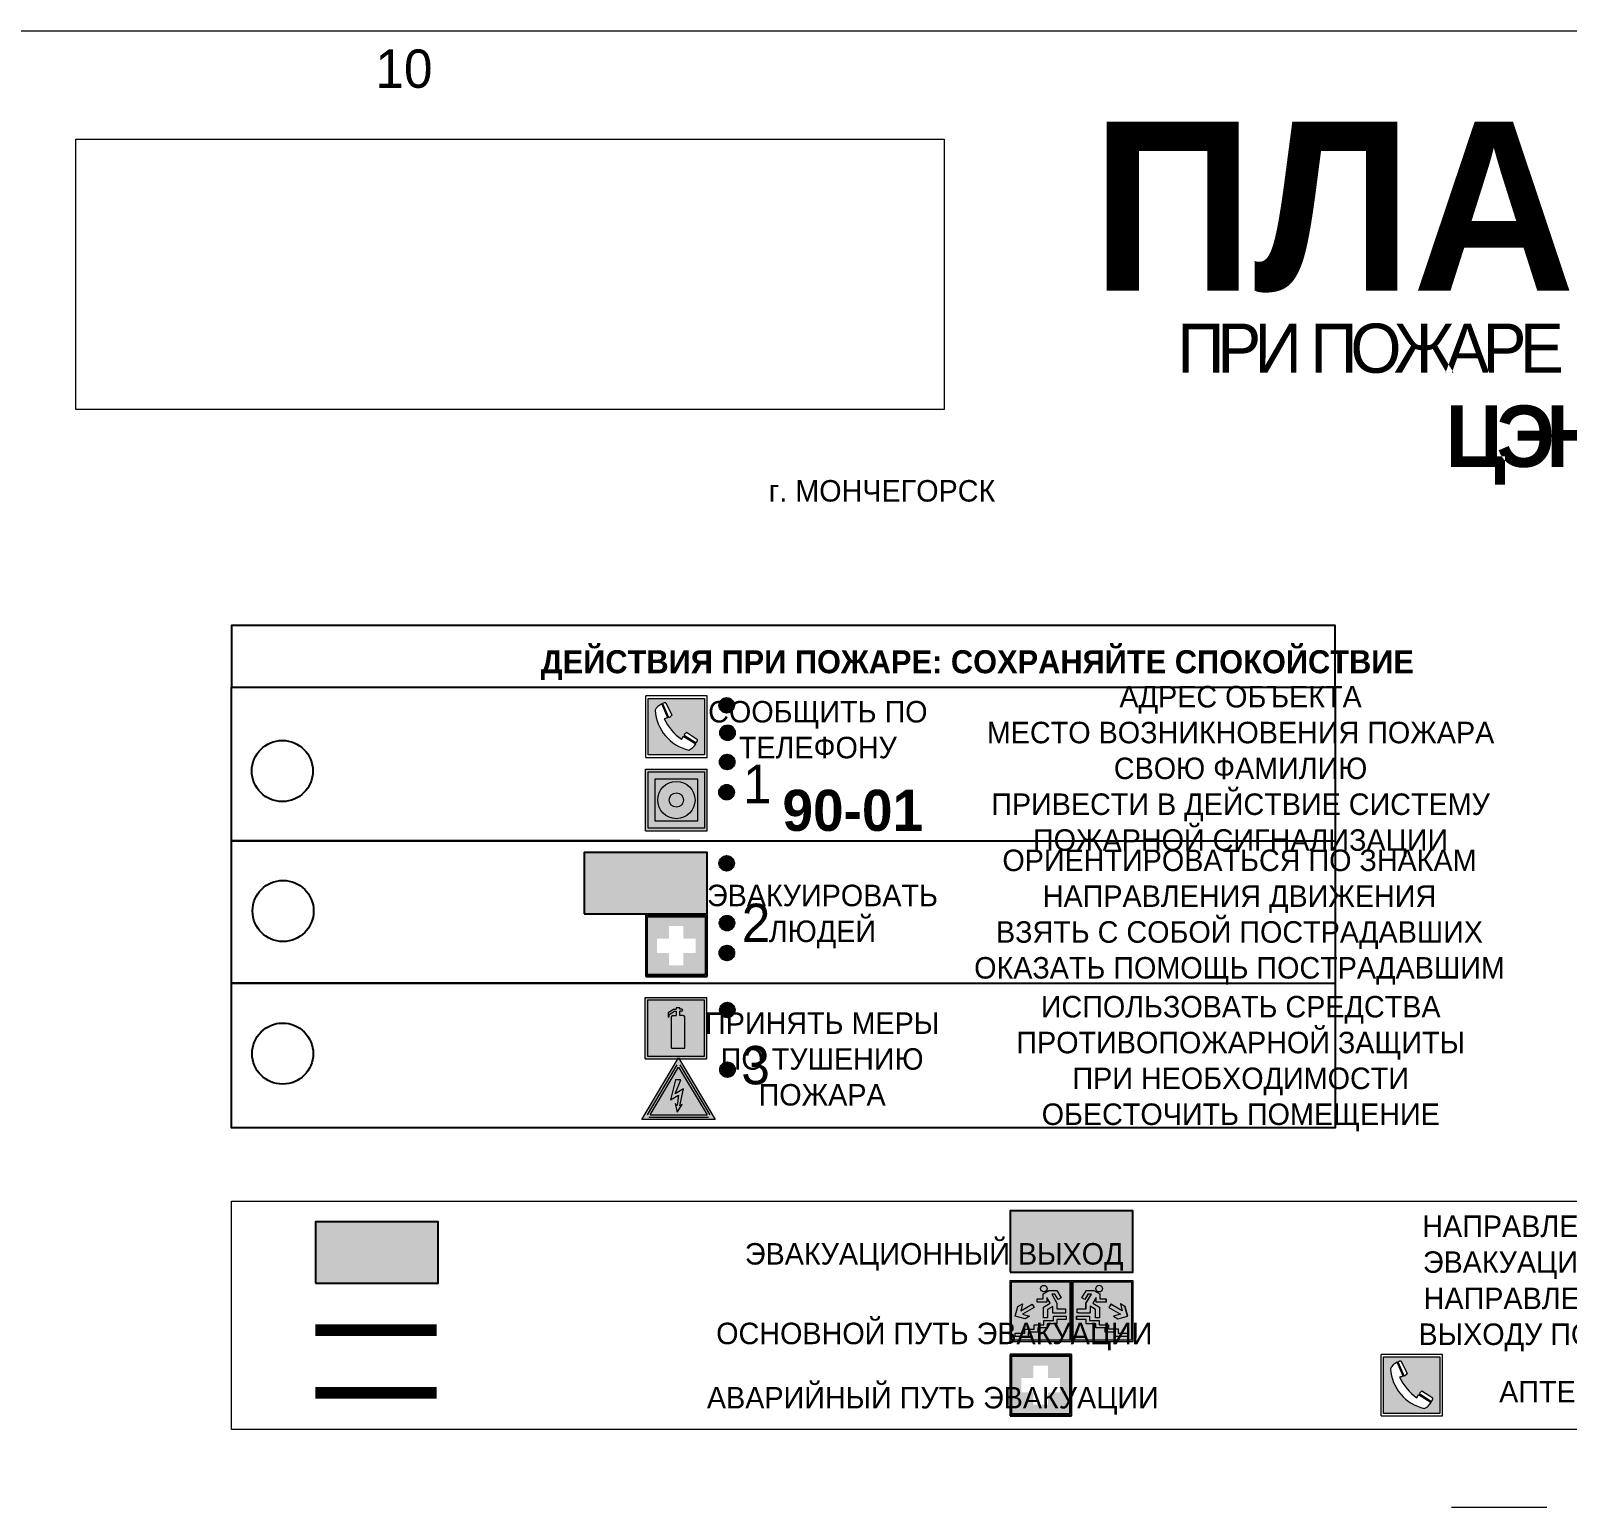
# Model space of a CAD drawing. Header units: millimetres. Extents: x 13810 to 67229, y 12374 to 21950.
# Drawn here: x 38777.9 to 38978.1, y 14356.7 to 14549.1 of the extents above; entities that cross this region are included whole.
import ezdxf

# ---------------------------------------------------------------- set-up
doc = ezdxf.new("R2010")
doc.units = ezdxf.units.MM
doc.linetypes.add('GOST2.303 4', pattern=[7, 5, -2, 0])
doc.layers.add('План_Штампы', color=7, linetype='Continuous')
doc.styles.add('обычный', font='arial.ttf')
picture_1 = doc.add_image_def('image1.jpg', size_in_pixel=(337, 105))

# ---------------------------------------------------------------- blocks, each defined once
blk = doc.blocks.new('A$C3E6D3DDE')
at = {"lineweight": 5}
h = blk.add_hatch(color=40, dxfattribs=at)
h.paths.add_polyline_path([(24.1, 1.45), (16.46, -11.35), (31.74, -11.35)])
h.paths.add_polyline_path([(24.09, -0.46), (30.03, -10.41), (18.14, -10.41)], flags=16)
h.paths.add_polyline_path([(24.54, -3.08), (23.41, -6.02), (25.13, -5.01), (24.33, -8.5), (24.82, -8.27), (23.79, -9.86), (23.4, -8.04), (23.8, -8.43), (24.04, -6.29), (22.39, -7.25), (23.44, -3.08)], flags=0)
h = blk.add_hatch(color=256, dxfattribs=at)
h.paths.add_polyline_path([(24.37, 0.03, 0.567511), (23.82, 0.03), (17.59, -10.4, 0.582454), (17.86, -10.88), (30.32, -10.88, 0.582149), (30.6, -10.4)])
h.paths.add_polyline_path([(24.09, -0.46), (18.14, -10.41), (30.03, -10.41)], flags=16)
h.paths.add_polyline_path([(24.54, -3.08), (23.41, -6.02), (25.13, -5.01), (24.33, -8.5), (24.82, -8.27), (23.79, -9.86), (23.4, -8.04), (23.8, -8.43), (24.04, -6.29), (22.39, -7.25), (23.44, -3.08)], flags=0)
h = blk.add_hatch(color=40, dxfattribs=at)
h.paths.add_polyline_path([(24.09, -0.46), (18.14, -10.41), (30.03, -10.41)])
h.paths.add_polyline_path([(24.82, -8.27), (23.79, -9.86), (23.4, -8.04), (23.8, -8.43), (24.04, -6.29), (22.39, -7.25), (23.44, -3.08), (24.54, -3.08), (23.41, -6.02), (25.13, -5.01), (24.33, -8.5)], flags=16)
at = {"color": 40, "lineweight": 5}
for p, q in [((16.46, -11.35), (24.1, 1.45)), ((24.1, 1.45), (31.74, -11.35))]:
    blk.add_line(p, q, dxfattribs=at)
at = {"lineweight": 5}
for p, q in [((17.59, -10.4), (23.82, 0.03)), ((24.37, 0.03), (30.6, -10.4)), ((18.14, -10.41), (24.09, -0.46)), ((23.44, -3.08), (22.39, -7.25)), ((23.41, -6.02), (24.54, -3.08)), ((24.54, -3.08), (23.44, -3.08)), ((24.09, -0.46), (30.03, -10.41)), ((22.39, -7.25), (24.04, -6.29)), ((25.13, -5.01), (23.41, -6.02)), ((24.04, -6.29), (23.8, -8.43)), ((24.33, -8.5), (25.13, -5.01)), ((23.8, -8.43), (23.4, -8.04)), ((23.4, -8.04), (23.79, -9.86)), ((23.79, -9.86), (24.82, -8.27)), ((24.82, -8.27), (24.33, -8.5)), ((17.86, -10.88), (30.32, -10.88)), ((18.14, -10.41), (30.03, -10.41))]:
    blk.add_line(p, q, dxfattribs=at)
at = {"color": 50, "lineweight": 5}
blk.add_line((31.74, -11.35), (16.46, -11.35), dxfattribs=at)
blk = doc.blocks.new('A$C456E1F9C')
at = {"lineweight": 5}
h = blk.add_hatch(color=242, dxfattribs=at)
h.paths.add_polyline_path([(0.51, -1.47), (0.51, -13.26), (12.29, -13.26), (12.29, -1.47)])
h.paths.add_polyline_path([(5.42, -4.95, -0.254479), (4.78, -5.4), (3.52, -2.53, -0.209735), (4.23, -2.4)], flags=16)
h.paths.add_polyline_path([(8.53, -8.6), (10.87, -10.17), (10.54, -10.76), (8.03, -9.13, -0.192251)], flags=16)
h.paths.add_polyline_path([(4.61, -5.49, 0.005518), (3.87, -5.72, 0.128647), (7.49, -10.01, 0.00809), (7.83, -9.33), (10.47, -10.97, -0.16736), (8.99, -12.25, -0.327862), (1.95, -3.95, -0.166952), (3.36, -2.62)], flags=16)
at = {"color": 242, "lineweight": 5}
for p, q in [((0, -13.77), (0, -0.97)), ((12.8, -0.97), (0, -0.97)), ((4.61, -5.49), (3.36, -2.62)), ((3.52, -2.53), (4.78, -5.4)), ((4.23, -2.4), (5.42, -4.95)), ((12.8, -13.77), (12.8, -0.97)), ((7.83, -9.33), (10.47, -10.97)), ((8.03, -9.13), (10.54, -10.76)), ((10.81, -10.12), (8.53, -8.6)), ((10.54, -10.76), (10.8, -10.3)), ((10.8, -10.3), (10.81, -10.12)), ((0, -13.77), (12.8, -13.77))]:
    blk.add_line(p, q, dxfattribs=at)
blk.add_lwpolyline([(0.51, -1.47), (12.29, -1.47), (12.29, -13.26), (0.51, -13.26)], close=True, dxfattribs=at)
for centre, radius, start, end in [((4.59, -5.34), 2.99, 114.2845, 152.1974), ((4.02, -3.27), 0.891, 76.3284, 123.7092), ((11.12, -3.31), 9.19, 183.9915, 256.6009), ((14.98, -39.1), 35.17, 107.1487, 108.4135), ((13.86, -0.94), 11.08, 205.5536, 234.8762), ((4.68, -4.59), 0.824, 276.9621, 334.0723), ((-13.31, 0.8), 23.44, 332.5487, 334.4027), ((8.94, -9.5), 0.989, 114.4092, 157.9388), ((7.87, -9.46), 3, 291.9291, 329.9329)]:
    blk.add_arc(centre, radius, start, end, dxfattribs=at)
blk = doc.blocks.new('A$C54414219')
at = {"true_color": 0xffffff}
h = blk.add_hatch(color=7, dxfattribs=at)
h.paths.add_polyline_path([(2.39, -9.45), (2.39, -18.3), (11.23, -18.3), (11.23, -9.45)], flags=0)
h.paths.add_polyline_path([(10.71, -13.87, -1), (2.92, -13.87, -1)], flags=0)
h.paths.add_polyline_path([(8.3, -13.87, -1), (5.33, -13.87, -1)], flags=0)
h.paths.add_polyline_path([(0.41, -7.47), (0.41, -20.27), (13.21, -20.27), (13.21, -7.47)])
h.paths.add_polyline_path([(0.92, -19.77), (12.71, -19.77), (12.71, -7.98), (0.92, -7.98)], flags=16)
h.paths.add_polyline_path([(11.23, -9.45), (11.23, -18.3), (2.39, -18.3), (2.39, -9.45)], flags=0)
at = {"lineweight": 5}
h = blk.add_hatch(color=242, dxfattribs=at)
h.paths.add_polyline_path([(12.71, -7.98), (0.92, -7.98), (0.92, -19.77), (12.71, -19.77)])
h.paths.add_polyline_path([(11.23, -18.3), (2.39, -18.3), (2.39, -9.45), (11.23, -9.45)], flags=16)
h.paths.add_polyline_path([(10.71, -13.87, -1), (2.92, -13.87, -1)], flags=0)
h.paths.add_polyline_path([(8.3, -13.87, -1), (5.33, -13.87, -1)], flags=0)
at = {"true_color": 0xffffff}
h = blk.add_hatch(color=7, dxfattribs=at)
h.paths.add_polyline_path([(2.39, -9.45), (2.39, -18.3), (11.23, -18.3), (11.23, -9.45)])
h.paths.add_polyline_path([(10.71, -13.87, -1), (2.92, -13.87, -1)], flags=16)
h.paths.add_polyline_path([(8.3, -13.87, -1), (5.33, -13.87, -1)], flags=0)
at = {"lineweight": 5}
h = blk.add_hatch(color=242, dxfattribs=at)
h.paths.add_polyline_path([(2.92, -13.87, 1), (10.71, -13.87, 1)])
h.paths.add_polyline_path([(8.3, -13.87, -1), (5.33, -13.87, -1)], flags=16)
at = {"color": 242, "lineweight": 5}
for p, q in [((0.41, -20.27), (0.41, -7.47)), ((0.41, -7.47), (13.21, -7.47)), ((0.41, -7.47), (13.21, -7.47)), ((13.21, -20.27), (13.21, -7.47)), ((0.41, -20.27), (13.21, -20.27))]:
    blk.add_line(p, q, dxfattribs=at)
for points in [[(0.92, -7.98), (12.71, -7.98), (12.71, -19.77), (0.92, -19.77)], [(2.39, -9.45), (11.23, -9.45), (11.23, -18.3), (2.39, -18.3)]]:
    blk.add_lwpolyline(points, close=True, dxfattribs=at)
for radius in [3.89, 1.49]:
    blk.add_circle((6.81, -13.87), radius, dxfattribs=at)
blk = doc.blocks.new('A$C32E8229D')
at = {"true_color": 0xffffff}
blk.add_hatch(color=7, dxfattribs=at).paths.add_polyline_path([(0, 0), (0, -8), (16, -8), (16, 0)])
h = blk.add_hatch(color=126)
h.paths.add_polyline_path([(0.2, -0.2), (15.8, -0.2), (15.8, -7.8), (0.2, -7.8)])
h.paths.add_polyline_path([(13.49, -2.05), (12.08, -2.05), (11.37, -2.63, 0.162397), (11.29, -2.84), (11.29, -3.63), (10.35, -3.63), (10.35, -4.05), (11.68, -4.05), (11.68, -3.48), (12.26, -4.28), (11.29, -5.1), (11.29, -6.78), (11.85, -6.78), (11.85, -5.44), (12.8, -4.64), (12.8, -5.94), (14.46, -5.94), (14.46, -5.39), (13.45, -5.39), (13.45, -3.97), (12.46, -2.59), (13.15, -2.59), (13.69, -3.34), (14.18, -3)], flags=16)
h.paths.add_polyline_path([(10.74, -1.82, 1), (11.8, -1.82, 1)], flags=16)
h.paths.add_polyline_path([(9.39, -3.59), (5.99, -3.59), (6.56, -3.03), (5.91, -3.03), (5.1, -3.83), (5.91, -4.64), (6.56, -4.64), (5.99, -4.09), (9.39, -4.09)], flags=16)
h.paths.add_polyline_path([(4.29, -1.08), (1.72, -1.08), (1.72, -6.6), (4.29, -6.6)], flags=16)
at = {"color": 126}
blk.add_lwpolyline([(16, -8), (0, -8), (0, 0), (16, 0)], close=True, dxfattribs=at)
blk = doc.blocks.new('A$C18900ED3')
h = blk.add_hatch(color=126)
h.paths.add_polyline_path([(-0.18, -0.18), (-7.02, -0.18), (-7.02, -7.02), (-0.18, -7.02)])
h.paths.add_polyline_path([(-5.89, -4.46), (-5.89, -2.77), (-4.46, -2.77), (-4.46, -1.31), (-2.77, -1.31), (-2.77, -2.77), (-1.33, -2.77), (-1.33, -4.46), (-2.77, -4.46), (-2.77, -5.89), (-4.46, -5.89), (-4.46, -4.46)], flags=16)
at = {"color": 126}
for p, q in [((-7.2, 0), (-7.2, -7.2)), ((0, 0), (-7.2, 0)), ((0, -7.2), (0, 0)), ((-7.02, -7.02), (-7.02, -0.18)), ((-7.02, -0.18), (-0.18, -0.18)), ((-0.18, -0.18), (-0.18, -7.02)), ((-7.2, -7.2), (0, -7.2)), ((-0.18, -7.02), (-7.02, -7.02))]:
    blk.add_line(p, q, dxfattribs=at)
blk = doc.blocks.new('A$C3AD82952')
at = {"true_color": 0xf5f5ff}
h = blk.add_hatch(color=7, dxfattribs=at)
h.dxf.hatch_style = 1
h.paths.add_polyline_path([(8.21, 8.73, 0.414214), (7.89, 9.05), (7.22, 9.05), (7.22, 9.92), (7.59, 9.92, 1), (7.57, 10.36), (7.22, 10.36), (7.22, 10.6), (6.43, 10.6), (6.43, 10.36), (6.01, 10.36), (4.74, 9.59), (4.74, 8.69), (4.98, 8.73), (4.98, 9.26), (6.12, 9.91), (6.43, 9.91), (6.43, 9.05), (5.76, 9.05, 0.414214), (5.44, 8.73), (5.44, 2.2), (8.21, 2.2)], flags=0)
h.paths.add_polyline_path([(12.8, 12.8), (0, 12.8), (0, 0), (12.8, 0)])
h.paths.add_polyline_path([(0.51, 12.29), (12.29, 12.29), (12.29, 0.51), (0.51, 0.51)], flags=16)
h.paths.add_polyline_path([(4.74, 9.59), (6.01, 10.36), (6.43, 10.36), (6.43, 10.6), (7.22, 10.6), (7.22, 10.36), (7.59, 10.36, -0.94586), (7.59, 9.92), (7.22, 9.92), (7.22, 9.05), (7.89, 9.05, -0.414214), (8.21, 8.73), (8.21, 2.2), (5.44, 2.2), (5.44, 8.73, -0.414214), (5.76, 9.05), (6.43, 9.05), (6.43, 9.91), (6.12, 9.91), (4.98, 9.26), (4.98, 8.73), (4.74, 8.69)], flags=0)
h = blk.add_hatch(color=242)
h.dxf.hatch_style = 1
h.paths.add_polyline_path([(12.29, 12.29), (0.51, 12.29), (0.51, 0.51), (12.29, 0.51)])
h.paths.add_polyline_path([(4.74, 8.69), (4.74, 9.59), (6.01, 10.36), (6.43, 10.36), (6.43, 10.6), (7.22, 10.6), (7.22, 10.36), (7.59, 10.36, -0.94586), (7.59, 9.92), (7.22, 9.92), (7.22, 9.05), (7.89, 9.05, -0.414214), (8.21, 8.73), (8.21, 2.2), (5.44, 2.2), (5.44, 8.73, -0.414214), (5.76, 9.05), (6.43, 9.05), (6.43, 9.91), (6.12, 9.91), (4.98, 9.26), (4.98, 8.73)], flags=16)
h = blk.add_hatch(color=7, dxfattribs=at)
h.dxf.hatch_style = 1
h.paths.add_polyline_path([(8.21, 8.73, 0.414214), (7.89, 9.05), (7.22, 9.05), (7.22, 9.92), (7.59, 9.92, 1), (7.57, 10.36), (7.22, 10.36), (7.22, 10.6), (6.43, 10.6), (6.43, 10.36), (6.01, 10.36), (4.74, 9.59), (4.74, 8.69), (4.98, 8.73), (4.98, 9.26), (6.12, 9.91), (6.43, 9.91), (6.43, 9.05), (5.76, 9.05, 0.414214), (5.44, 8.73), (5.44, 2.2), (8.21, 2.2)])
at = {"color": 242, "lineweight": 5}
for p, q in [((0, 0), (0, 12.8)), ((0, 12.8), (12.8, 12.8)), ((6.01, 10.36), (4.74, 9.59)), ((4.98, 9.26), (6.12, 9.91)), ((6.01, 10.36), (6.43, 10.36)), ((6.12, 9.91), (6.43, 9.91)), ((7.22, 10.6), (6.43, 10.6)), ((6.43, 10.6), (6.43, 10.36)), ((6.43, 9.91), (6.43, 9.05)), ((7.22, 10.36), (7.22, 10.6)), ((7.59, 10.36), (7.22, 10.36)), ((7.22, 9.05), (7.22, 9.92)), ((7.59, 9.92), (7.22, 9.92)), ((12.8, 0), (12.8, 12.8)), ((4.74, 9.59), (4.74, 8.69)), ((4.74, 8.69), (4.98, 8.73)), ((4.98, 8.73), (4.98, 9.26)), ((5.44, 2.2), (5.44, 8.73)), ((5.76, 9.05), (6.43, 9.05)), ((7.89, 9.05), (7.22, 9.05)), ((8.21, 2.2), (8.21, 8.73)), ((0, 0), (12.8, 0)), ((5.44, 2.2), (8.21, 2.2))]:
    blk.add_line(p, q, dxfattribs=at)
blk.add_lwpolyline([(0.51, 12.29), (12.29, 12.29), (12.29, 0.51), (0.51, 0.51)], close=True, dxfattribs=at)
for centre, radius, start, end in [((7.58, 10.14), 0.223, 273.1875, 86.8125), ((5.76, 8.73), 0.32, 90, 180), ((7.89, 8.73), 0.32, 0, 90)]:
    blk.add_arc(centre, radius, start, end, dxfattribs=at)
blk = doc.blocks.new('вниз 3')
at = {"lineweight": 0, "true_color": 0xffffff}
h = blk.add_hatch(color=7, dxfattribs=at)
h.dxf.hatch_style = 1
h.paths.add_polyline_path([(40997.5, -4475.69), (40997.25, -4475.28), (40995.76, -4476.15), (40995.97, -4475.23), (40995.39, -4475.56), (40995.05, -4476.83), (40996.33, -4477.17), (40996.91, -4476.83), (40996, -4476.55)], flags=0)
h.paths.add_polyline_path([(40999.81, -4473.95), (41000.22, -4473.95), (41000.64, -4474.67), (41001.03, -4474.43), (41000.46, -4473.49), (41000.42, -4473.49), (40999.43, -4473.49), (40998.68, -4473.92), (40998.68, -4474.57), (40997.88, -4474.57), (40997.88, -4475), (40999.14, -4475), (40999.14, -4474.43), (40999.14, -4474.38), (40999.59, -4475.15), (40998.72, -4475.67), (40998.72, -4477.06), (40999.24, -4477.06), (40999.24, -4475.96), (40999.95, -4475.56), (40999.95, -4476.43), (41001.61, -4476.43), (41001.61, -4475.88), (41000.47, -4475.88), (41000.47, -4475.12)], flags=0)
h.paths.add_polyline_path([(40999.2, -4473.24, 1), (40998.35, -4473.24, 1)], flags=0)
h.paths.add_polyline_path([(41000.46, -4477.26), (41001.69, -4477.26), (41001.69, -4476.84), (41000.03, -4476.84), (41000.03, -4477.39), (40998.78, -4477.39), (40998.78, -4477.95), (40997.53, -4477.95), (40997.53, -4478.5), (40996.29, -4478.5), (40996.29, -4479.06), (40995.05, -4479.06), (40995.05, -4479.48), (40995.29, -4479.48), (40996.72, -4479.48), (40996.72, -4478.92), (40997.97, -4478.92), (40997.97, -4478.36), (40999.2, -4478.36), (40999.2, -4477.81), (41000.46, -4477.81)], flags=0)
h.paths.add_polyline_path([(41002.37, -4472.17), (40994.37, -4472.17), (40994.37, -4480.17), (41002.37, -4480.17)])
h.paths.add_polyline_path([(41002.16, -4479.96), (40994.57, -4479.96), (40994.57, -4472.37), (41002.16, -4472.37)], flags=16)
h.paths.add_polyline_path([(41001.61, -4475.88), (41001.61, -4476.43), (40999.95, -4476.43), (40999.95, -4475.56), (40999.24, -4475.96), (40999.24, -4477.06), (40998.72, -4477.06), (40998.72, -4475.67), (40999.59, -4475.15), (40999.14, -4474.38), (40999.14, -4474.43), (40999.14, -4475), (40997.88, -4475), (40997.88, -4474.57), (40998.68, -4474.57), (40998.68, -4473.92), (40999.43, -4473.49), (41000.42, -4473.49), (41000.46, -4473.49), (41001.03, -4474.43), (41000.64, -4474.67), (41000.22, -4473.95), (40999.81, -4473.95), (41000.47, -4475.12), (41000.47, -4475.88)], flags=0)
h.paths.add_polyline_path([(41001.69, -4476.84), (41001.69, -4477.26), (41000.46, -4477.26), (41000.46, -4477.81), (40999.2, -4477.81), (40999.2, -4478.36), (40997.97, -4478.36), (40997.97, -4478.92), (40996.72, -4478.92), (40996.72, -4479.48), (40995.05, -4479.48), (40995.05, -4479.06), (40996.29, -4479.06), (40996.29, -4478.5), (40997.53, -4478.5), (40997.53, -4477.95), (40998.78, -4477.95), (40998.78, -4477.39), (41000.03, -4477.39), (41000.03, -4476.84)], flags=0)
h.paths.add_polyline_path([(40998.35, -4473.24, -1), (40999.2, -4473.24, -1)], flags=0)
h.paths.add_polyline_path([(40997.5, -4475.69), (40996, -4476.55), (40996.91, -4476.83), (40996.33, -4477.17), (40995.05, -4476.83), (40995.39, -4475.56), (40995.97, -4475.23), (40995.76, -4476.15), (40997.25, -4475.28)], flags=0)
at = {"lineweight": 0}
h = blk.add_hatch(color=126, dxfattribs=at)
h.dxf.hatch_style = 1
h.paths.add_polyline_path([(41002.16, -4472.37), (40994.57, -4472.37), (40994.57, -4479.96), (41002.16, -4479.96)])
h.paths.add_polyline_path([(40995.97, -4475.23), (40995.76, -4476.15), (40997.25, -4475.28), (40997.5, -4475.69), (40996, -4476.55), (40996.91, -4476.83), (40996.33, -4477.17), (40995.05, -4476.83), (40995.39, -4475.56)], flags=16)
h.paths.add_polyline_path([(40997.88, -4474.57), (40998.68, -4474.57), (40998.68, -4473.92), (40999.43, -4473.49), (41000.42, -4473.49), (41000.46, -4473.49), (41001.03, -4474.43), (41000.64, -4474.67), (41000.22, -4473.95), (40999.81, -4473.95), (41000.47, -4475.12), (41000.47, -4475.88), (41001.61, -4475.88), (41001.61, -4476.43), (40999.95, -4476.43), (40999.95, -4475.56), (40999.24, -4475.96), (40999.24, -4477.06), (40998.72, -4477.06), (40998.72, -4475.67), (40999.59, -4475.15), (40999.14, -4474.38), (40999.14, -4474.43), (40999.14, -4475), (40997.88, -4475)], flags=16)
h.paths.add_polyline_path([(40998.35, -4473.24, -1), (40999.2, -4473.24, -1)], flags=16)
h.paths.add_polyline_path([(40997.53, -4477.95), (40998.78, -4477.95), (40998.78, -4477.39), (41000.03, -4477.39), (41000.03, -4476.84), (41001.69, -4476.84), (41001.69, -4477.26), (41000.46, -4477.26), (41000.46, -4477.81), (40999.2, -4477.81), (40999.2, -4478.36), (40997.97, -4478.36), (40997.97, -4478.92), (40996.72, -4478.92), (40996.72, -4479.48), (40995.05, -4479.48), (40995.05, -4479.06), (40996.29, -4479.06), (40996.29, -4478.5), (40997.53, -4478.5)], flags=16)
at = {"lineweight": 0, "true_color": 0xffffff}
h = blk.add_hatch(color=7, dxfattribs=at)
h.dxf.hatch_style = 1
h.paths.add_polyline_path([(40999.2, -4473.24, 1), (40998.35, -4473.24, 1)])
h.paths.add_polyline_path([(40999.81, -4473.95), (41000.22, -4473.95), (41000.64, -4474.67), (41001.03, -4474.43), (41000.46, -4473.49), (41000.42, -4473.49), (40999.43, -4473.49), (40998.68, -4473.92), (40998.68, -4474.57), (40997.88, -4474.57), (40997.88, -4475), (40999.14, -4475), (40999.14, -4474.43), (40999.14, -4474.38), (40999.59, -4475.15), (40998.72, -4475.67), (40998.72, -4477.06), (40999.24, -4477.06), (40999.24, -4475.96), (40999.95, -4475.56), (40999.95, -4476.43), (41001.61, -4476.43), (41001.61, -4475.88), (41000.47, -4475.88), (41000.47, -4475.12)])
h.paths.add_polyline_path([(40999.2, -4477.81), (41000.46, -4477.81), (41000.46, -4477.26), (41001.69, -4477.26), (41001.69, -4476.84), (41000.03, -4476.84), (41000.03, -4477.39), (40998.78, -4477.39), (40998.78, -4477.95), (40997.53, -4477.95), (40997.53, -4478.5), (40996.29, -4478.5), (40996.29, -4479.06), (40995.05, -4479.06), (40995.05, -4479.48), (40995.29, -4479.48), (40996.72, -4479.48), (40996.72, -4478.92), (40997.97, -4478.92), (40997.97, -4478.36), (40999.2, -4478.36)])
h.paths.add_polyline_path([(40997.5, -4475.69), (40997.25, -4475.28), (40995.76, -4476.15), (40995.97, -4475.23), (40995.39, -4475.56), (40995.05, -4476.83), (40996.33, -4477.17), (40996.91, -4476.83), (40996, -4476.55)])
at = {"color": 126, "lineweight": 0}
for points in [[(40994.37, -4472.17), (41002.37, -4472.17), (41002.37, -4480.17), (40994.37, -4480.17)], [(40994.57, -4472.37), (41002.16, -4472.37), (41002.16, -4479.96), (40994.57, -4479.96)]]:
    blk.add_lwpolyline(points, close=True, dxfattribs=at)
for points in [[(40999.14, -4474.43), (40999.14, -4475), (40997.88, -4475), (40997.88, -4474.57), (40998.68, -4474.57), (40998.68, -4473.92), (40999.43, -4473.49), (41000.42, -4473.49), (41000.46, -4473.49), (41001.03, -4474.43), (41000.64, -4474.67), (41000.22, -4473.95), (40999.81, -4473.95), (41000.47, -4475.12), (41000.47, -4475.88), (41001.61, -4475.88), (41001.61, -4476.43), (40999.95, -4476.43), (40999.95, -4475.56), (40999.24, -4475.96), (40999.24, -4477.06), (40998.72, -4477.06), (40998.72, -4475.67), (40999.59, -4475.15), (40999.14, -4474.38), (40999.14, -4474.43)], [(40995.05, -4476.83), (40995.39, -4475.56), (40995.97, -4475.23), (40995.76, -4476.15), (40997.25, -4475.28), (40997.5, -4475.69), (40996, -4476.55), (40996.91, -4476.83), (40996.33, -4477.17), (40995.05, -4476.83)], [(40995.29, -4479.48), (40995.05, -4479.48), (40995.05, -4479.06), (40996.29, -4479.06), (40996.29, -4478.5), (40997.53, -4478.5), (40997.53, -4477.95), (40998.78, -4477.95), (40998.78, -4477.39), (41000.03, -4477.39), (41000.03, -4476.84), (41001.69, -4476.84), (41001.69, -4477.26), (41000.46, -4477.26), (41000.46, -4477.81), (40999.2, -4477.81), (40999.2, -4478.36), (40997.97, -4478.36), (40997.97, -4478.92), (40996.72, -4478.92), (40996.72, -4479.48), (40995.05, -4479.48)]]:
    blk.add_lwpolyline(points, dxfattribs=at)
blk.add_circle((40998.77, -4473.24), 0.426, dxfattribs=at)
blk = doc.blocks.new('вниз')
at = {"lineweight": 0, "true_color": 0xffffff}
h = blk.add_hatch(color=7, dxfattribs=at)
h.dxf.hatch_style = 1
h.paths.add_polyline_path([(40994.51, -4472.22), (40986.51, -4472.22), (40986.51, -4480.22), (40994.51, -4480.22)])
h.paths.add_polyline_path([(40994.31, -4472.42), (40994.31, -4480.01), (40986.71, -4480.01), (40986.71, -4472.42)], flags=16)
h.paths.add_polyline_path([(40988.43, -4473.53), (40989.43, -4473.53), (40990.19, -4473.96), (40990.19, -4474.6), (40991, -4474.6), (40991, -4475.06), (40989.73, -4475.06), (40989.73, -4474.46), (40989.3, -4475.18), (40990.17, -4475.7), (40990.17, -4477.11), (40989.63, -4477.11), (40989.63, -4476.01), (40988.94, -4475.59), (40988.94, -4476.46), (40988.94, -4476.46), (40987.47, -4476.46), (40987.26, -4476.46), (40987.26, -4475.92), (40988.4, -4475.92), (40988.4, -4475.2), (40989.1, -4473.99), (40988.66, -4473.99), (40988.24, -4474.7), (40987.86, -4474.47), (40988.41, -4473.56)], flags=0)
h.paths.add_polyline_path([(40990.55, -4473.29, -1), (40989.69, -4473.29, -1)], flags=0)
h.paths.add_polyline_path([(40988.85, -4476.89), (40988.85, -4477.43), (40990.1, -4477.43), (40990.1, -4477.99), (40991.34, -4477.99), (40991.34, -4478.54), (40992.59, -4478.54), (40992.59, -4479.09), (40993.83, -4479.09), (40993.83, -4479.52), (40992.17, -4479.52), (40992.17, -4478.97), (40990.91, -4478.97), (40990.91, -4478.41), (40989.68, -4478.41), (40989.68, -4477.86), (40988.43, -4477.86), (40988.43, -4477.31), (40987.6, -4477.31), (40987.18, -4477.31), (40987.18, -4476.89)], flags=0)
h.paths.add_polyline_path([(40991.61, -4475.33), (40993.12, -4476.2), (40992.9, -4475.27), (40993.48, -4475.6), (40993.83, -4476.88), (40992.56, -4477.22), (40991.97, -4476.88), (40992.9, -4476.61), (40991.38, -4475.74), (40991.58, -4475.39)], flags=0)
h.paths.add_polyline_path([(40990.19, -4473.96), (40989.43, -4473.53), (40988.43, -4473.53), (40988.41, -4473.56), (40987.86, -4474.47), (40988.24, -4474.7), (40988.66, -4473.99), (40989.1, -4473.99), (40988.4, -4475.2), (40988.4, -4475.92), (40987.26, -4475.92), (40987.26, -4476.46), (40987.47, -4476.46), (40988.94, -4476.46), (40988.94, -4476.27), (40988.94, -4475.59), (40989.63, -4476.01), (40989.63, -4477.11), (40990.17, -4477.11), (40990.17, -4475.7), (40989.3, -4475.18), (40989.73, -4474.46), (40989.73, -4475.06), (40991, -4475.06), (40991, -4474.6), (40990.19, -4474.6)], flags=0)
h.paths.add_polyline_path([(40990.55, -4473.29, 1), (40989.69, -4473.29, 1)], flags=0)
h.paths.add_polyline_path([(40991.61, -4475.33), (40991.58, -4475.39), (40991.38, -4475.74), (40992.9, -4476.61), (40991.97, -4476.88), (40992.56, -4477.22), (40993.83, -4476.88), (40993.48, -4475.6), (40992.9, -4475.27), (40993.12, -4476.2)], flags=0)
h.paths.add_polyline_path([(40990.1, -4477.43), (40988.85, -4477.43), (40988.85, -4476.89), (40987.18, -4476.89), (40987.18, -4477.31), (40987.6, -4477.31), (40988.43, -4477.31), (40988.43, -4477.86), (40989.68, -4477.86), (40989.68, -4478.41), (40990.91, -4478.41), (40990.91, -4478.97), (40992.17, -4478.97), (40992.17, -4479.52), (40993.83, -4479.52), (40993.83, -4479.09), (40992.59, -4479.09), (40992.59, -4478.54), (40991.34, -4478.54), (40991.34, -4477.99), (40990.1, -4477.99)], flags=0)
at = {"lineweight": 0}
h = blk.add_hatch(color=126, dxfattribs=at)
h.dxf.hatch_style = 1
h.paths.add_polyline_path([(40994.31, -4472.42), (40986.71, -4472.42), (40986.71, -4480.01), (40994.31, -4480.01)])
h.paths.add_polyline_path([(40988.43, -4473.53), (40989.43, -4473.53), (40990.19, -4473.96), (40990.19, -4474.6), (40991, -4474.6), (40991, -4475.06), (40989.73, -4475.06), (40989.73, -4474.46), (40989.3, -4475.18), (40990.17, -4475.7), (40990.17, -4477.11), (40989.63, -4477.11), (40989.63, -4476.01), (40988.94, -4475.59), (40988.94, -4476.46), (40988.94, -4476.46), (40987.47, -4476.46), (40987.26, -4476.46), (40987.26, -4475.92), (40988.4, -4475.92), (40988.4, -4475.2), (40989.1, -4473.99), (40988.66, -4473.99), (40988.24, -4474.7), (40987.86, -4474.47), (40988.41, -4473.56)], flags=16)
h.paths.add_polyline_path([(40990.55, -4473.29, -1), (40989.69, -4473.29, -1)], flags=16)
h.paths.add_polyline_path([(40988.85, -4476.89), (40988.85, -4477.43), (40990.1, -4477.43), (40990.1, -4477.99), (40991.34, -4477.99), (40991.34, -4478.54), (40992.59, -4478.54), (40992.59, -4479.09), (40993.83, -4479.09), (40993.83, -4479.52), (40992.17, -4479.52), (40992.17, -4478.97), (40990.91, -4478.97), (40990.91, -4478.41), (40989.68, -4478.41), (40989.68, -4477.86), (40988.43, -4477.86), (40988.43, -4477.31), (40987.6, -4477.31), (40987.18, -4477.31), (40987.18, -4476.89)], flags=16)
h.paths.add_polyline_path([(40991.61, -4475.33), (40993.12, -4476.2), (40992.9, -4475.27), (40993.48, -4475.6), (40993.83, -4476.88), (40992.56, -4477.22), (40991.97, -4476.88), (40992.9, -4476.61), (40991.38, -4475.74), (40991.58, -4475.39)], flags=16)
at = {"lineweight": 0, "true_color": 0xffffff}
h = blk.add_hatch(color=7, dxfattribs=at)
h.dxf.hatch_style = 1
h.paths.add_polyline_path([(40989.73, -4474.46), (40989.73, -4475.06), (40991, -4475.06), (40991, -4474.6), (40990.19, -4474.6), (40990.19, -4473.96), (40989.43, -4473.53), (40988.43, -4473.53), (40988.41, -4473.56), (40987.86, -4474.47), (40988.24, -4474.7), (40988.66, -4473.99), (40989.1, -4473.99), (40988.4, -4475.2), (40988.4, -4475.92), (40987.26, -4475.92), (40987.26, -4476.46), (40987.47, -4476.46), (40988.94, -4476.46), (40988.94, -4475.59), (40989.63, -4476.01), (40989.63, -4477.11), (40990.17, -4477.11), (40990.17, -4475.7), (40989.3, -4475.18)])
h.paths.add_polyline_path([(40989.69, -4473.29, 1), (40990.55, -4473.29, 1)])
h.paths.add_polyline_path([(40991.61, -4475.33), (40991.58, -4475.39), (40991.38, -4475.74), (40992.9, -4476.61), (40991.97, -4476.88), (40992.56, -4477.22), (40993.83, -4476.88), (40993.48, -4475.6), (40992.9, -4475.27), (40993.12, -4476.2)])
h.paths.add_polyline_path([(40990.1, -4477.43), (40988.85, -4477.43), (40988.85, -4476.89), (40987.18, -4476.89), (40987.18, -4477.31), (40987.6, -4477.31), (40988.43, -4477.31), (40988.43, -4477.86), (40989.68, -4477.86), (40989.68, -4478.41), (40990.91, -4478.41), (40990.91, -4478.97), (40992.17, -4478.97), (40992.17, -4479.52), (40993.83, -4479.52), (40993.83, -4479.09), (40992.59, -4479.09), (40992.59, -4478.54), (40991.34, -4478.54), (40991.34, -4477.99), (40990.1, -4477.99)])
at = {"color": 126, "lineweight": 0}
for points in [[(40986.51, -4472.22), (40994.51, -4472.22), (40994.51, -4480.22), (40986.51, -4480.22)], [(40986.71, -4472.42), (40994.31, -4472.42), (40994.31, -4480.01), (40986.71, -4480.01)]]:
    blk.add_lwpolyline(points, close=True, dxfattribs=at)
for points in [[(40987.47, -4476.46), (40987.26, -4476.46), (40987.26, -4475.92), (40988.4, -4475.92), (40988.4, -4475.2), (40989.1, -4473.99), (40988.66, -4473.99), (40988.24, -4474.7), (40987.86, -4474.47), (40988.41, -4473.56), (40988.43, -4473.53), (40989.43, -4473.53), (40990.19, -4473.96), (40990.19, -4474.6), (40991, -4474.6), (40991, -4475.06), (40989.73, -4475.06), (40989.73, -4474.46), (40989.3, -4475.18), (40990.17, -4475.7), (40990.17, -4477.11), (40989.63, -4477.11), (40989.63, -4476.01), (40988.94, -4475.59), (40988.94, -4476.46)], [(40991.58, -4475.39), (40991.38, -4475.74), (40992.9, -4476.61), (40991.97, -4476.88), (40992.56, -4477.22), (40993.83, -4476.88), (40993.48, -4475.6), (40992.9, -4475.27), (40993.12, -4476.2), (40991.61, -4475.33), (40991.58, -4475.39)], [(40987.6, -4477.31), (40987.18, -4477.31), (40987.18, -4476.89), (40988.85, -4476.89), (40988.85, -4477.43), (40990.1, -4477.43), (40990.1, -4477.99), (40991.34, -4477.99), (40991.34, -4478.54), (40992.59, -4478.54), (40992.59, -4479.09), (40993.83, -4479.09), (40993.83, -4479.52), (40992.17, -4479.52), (40992.17, -4478.97), (40990.91, -4478.97), (40990.91, -4478.41), (40989.68, -4478.41), (40989.68, -4477.86), (40988.43, -4477.86), (40988.43, -4477.31), (40987.6, -4477.31)], [(40987.47, -4476.46), (40988.94, -4476.46), (40988.94, -4476.27)]]:
    blk.add_lwpolyline(points, dxfattribs=at)
blk.add_circle((40990.12, -4473.29), 0.432, dxfattribs=at)
blk = doc.blocks.new('A$C7B4425F7')
at = {"true_color": 0xffffff}
blk.add_hatch(color=7, dxfattribs=at).paths.add_polyline_path([(0, 0), (-16, 0), (-16, -8), (0, -8)])
h = blk.add_hatch(color=126)
h.paths.add_polyline_path([(-0.2, -0.2), (-15.8, -0.2), (-15.8, -7.8), (-0.2, -7.8)])
h.paths.add_polyline_path([(-11.76, -2.03), (-11.76, -3.66), (-11.17, -3.66, -0.568275), (-11.17, -6.18), (-12.58, -6.18), (-12.58, -2.03)], flags=16)
h.paths.add_polyline_path([(-13.33, -4.12, -0.495768), (-13.59, -6.18), (-15.03, -6.18), (-15.03, -2.03), (-13.59, -2.03, -0.487973)], flags=16)
h.paths.add_polyline_path([(-10.25, -2.03), (-9.48, -2.03), (-9.48, -6.18), (-10.25, -6.18)], flags=16)
h.paths.add_polyline_path([(-13.84, -3.69), (-14.24, -3.69), (-14.24, -3.03), (-13.9, -3.03, -0.692621)], flags=0)
h.paths.add_polyline_path([(-9.15, -2.03), (-8.4, -2.03), (-8.04, -3.07), (-7.68, -2.03), (-6.93, -2.03), (-7.64, -4.1), (-6.93, -6.18), (-7.68, -6.18), (-8.04, -5.14), (-8.4, -6.18), (-9.15, -6.18), (-8.44, -4.1)], flags=16)
h.paths.add_polyline_path([(-11.76, -4.46), (-11.42, -4.46, -0.692621), (-11.36, -5.12), (-11.76, -5.12)], flags=0)
h.paths.add_polyline_path([(-13.9, -5.2), (-14.24, -5.2), (-14.24, -4.55), (-13.84, -4.55, -0.708038)], flags=0)
edge = h.paths.add_edge_path(flags=16)
edge.add_ellipse((-5.51, -4.08), major_axis=(0, 2.05), ratio=0.586184, start_angle=0, end_angle=360)
edge = h.paths.add_edge_path(flags=0)
edge.add_ellipse((-5.51, -4.08), major_axis=(0, 1.14), ratio=0.454828, start_angle=0, end_angle=360)
h.paths.add_polyline_path([(-4.13, -4.96, 0.377264), (-3.48, -4.52, 0.0555), (-3.16, -2.03), (-1.66, -2.03), (-1.66, -4.96), (-0.96, -4.96), (-0.96, -7.01), (-1.75, -7.01), (-1.75, -6.18), (-3.3, -6.18), (-3.3, -7.02), (-4.13, -7.02)], flags=16)
h.paths.add_polyline_path([(-2.73, -2.91), (-2.28, -2.91), (-2.28, -4.96), (-3.05, -4.96, 0.079136)], flags=0)
at = {"color": 126}
blk.add_lwpolyline([(-16, -8), (0, -8), (0, 0), (-16, 0)], close=True, dxfattribs=at)

msp = doc.modelspace()

# ---------------------------------------------------------------- hatches: boundary and pattern name
at = {"lineweight": 0}
h = msp.add_hatch(color=256, dxfattribs=at)
h.dxf.hatch_style = 1
h.paths.add_polyline_path([(38867.58, 14461.18, 1), (38869.51, 14461.18, 1)])
h = msp.add_hatch(color=256, dxfattribs=at)
h.dxf.hatch_style = 1
h.paths.add_polyline_path([(38867.68, 14457.6, 1), (38869.61, 14457.6, 1)])
h = msp.add_hatch(color=256, dxfattribs=at)
h.dxf.hatch_style = 1
h.paths.add_polyline_path([(38867.64, 14453.79, 1), (38869.58, 14453.79, 1)])
h = msp.add_hatch(color=256, dxfattribs=at)
h.dxf.hatch_style = 1
h.paths.add_polyline_path([(38867.56, 14449.86, 1), (38869.49, 14449.86, 1)])
h = msp.add_hatch(color=256, dxfattribs=at)
h.dxf.hatch_style = 1
h.paths.add_polyline_path([(38867.57, 14440.59, 1), (38869.5, 14440.59, 1)])
h = msp.add_hatch(color=256, dxfattribs=at)
h.dxf.hatch_style = 1
h.paths.add_polyline_path([(38867.61, 14432.81, 1), (38869.54, 14432.81, 1)])
h = msp.add_hatch(color=256, dxfattribs=at)
h.dxf.hatch_style = 1
h.paths.add_polyline_path([(38867.61, 14428.91, 1), (38869.54, 14428.91, 1)])
h = msp.add_hatch(color=256, dxfattribs=at)
h.dxf.hatch_style = 1
h.paths.add_polyline_path([(38867.66, 14421.49, 1), (38869.6, 14421.49, 1)])
h = msp.add_hatch(color=256, dxfattribs=at)
h.dxf.hatch_style = 1
h.paths.add_polyline_path([(38867.67, 14413.72, 1), (38869.6, 14413.72, 1)])

# ---------------------------------------------------------------- linework, layer by layer
at = {"color": 126, "lineweight": 0, "true_color": 0x008754}
msp.add_lwpolyline([(38762.27, 14549.05), (39362.27, 14549.05), (39362.27, 14154.05), (38762.27, 14154.05)], close=True, dxfattribs=at)
msp.add_lwpolyline([(38762.27, 14549.05), (39362.27, 14549.05), (39362.27, 14154.05), (38762.27, 14154.05)], close=True, dxfattribs=at)
msp.add_lwpolyline([(38762.27, 14549.05), (39362.27, 14549.05), (39362.27, 14154.05), (38762.27, 14154.05)], close=True, dxfattribs=at)
msp.add_lwpolyline([(38762.27, 14549.05), (39362.27, 14549.05), (39362.27, 14154.05), (38762.27, 14154.05)], close=True, dxfattribs=at)
for points in [[(38804.03, 14463.54), (38947.8, 14463.54), (38947.8, 14471.59), (38804.03, 14471.59)], [(38804.03, 14463.54), (38947.8, 14463.54), (38947.8, 14406.14), (38804.03, 14406.14)]]:
    msp.add_lwpolyline(points, close=True)
for points in [[(38862.45, 14443.54), (38804.03, 14443.54), (38947.8, 14443.54)], [(38862.45, 14424.97), (38804.03, 14424.97), (38947.8, 14424.97)]]:
    msp.add_lwpolyline(points)
at = {"lineweight": 0}
msp.add_lwpolyline([(38804.03, 14396.58), (39124.5, 14396.58), (39124.5, 14366.85), (38804.03, 14366.85)], close=True, dxfattribs=at)
at = {"color": 126, "lineweight": 80, "true_color": 0x008754, "const_width": 1.5}
msp.add_lwpolyline([(38830.76, 14379.78), (38814.96, 14379.78)], dxfattribs=at)
at = {"color": 126, "linetype": 'GOST2.303 4', "lineweight": 80, "true_color": 0x008754, "const_width": 1.5}
msp.add_lwpolyline([(38830.76, 14371.61), (38814.96, 14371.61)], dxfattribs=at)
at = {"lineweight": 0}
msp.add_lwpolyline([(38962.98, 14356.71), (38975.37, 14356.71)], dxfattribs=at)
for centre, radius in [((38868.54, 14461.18), 0.966), ((38868.65, 14457.6), 0.966), ((38810.66, 14452.62), 3.98), ((38868.61, 14453.79), 0.966), ((38868.53, 14449.86), 0.966), ((38868.54, 14440.59), 0.966), ((38810.75, 14434.39), 3.98), ((38868.58, 14432.81), 0.966), ((38868.57, 14428.91), 0.966), ((38868.63, 14421.49), 0.966), ((38810.69, 14415.81), 3.98), ((38868.64, 14413.72), 0.966)]:
    msp.add_circle(centre, radius)

# ---------------------------------------------------------------- block references
for name, p, xscale, yscale, zscale in [('A$C456E1F9C', (38857.99, 14463), 0.625, 0.625, 0.625), ('A$C54414219', (38857.73, 14457.51), 0.625, 0.625, 0.625), ('A$C18900ED3', (38865.99, 14433.87), 1.111111111007631, 1.111111111007631, 1.111111111007631), ('A$C3AD82952', (38857.94, 14415.13), 0.625, 0.625, 0.625), ('A$C3E6D3DDE', (38847.22, 14414.33), 0.625, 0.625, 0.625), ('A$C18900ED3', (38913.46, 14376.63), 1.111111111007631, 1.111111111007631, 1.111111111007631), ('A$C456E1F9C', (38953.79, 14377.23), 0.625, 0.625, 0.625)]:
    msp.add_blockref(name, p, dxfattribs=dict(xscale=xscale, yscale=yscale, zscale=zscale))
at = {"xscale": -1}
msp.add_blockref('A$C32E8229D', (38865.99, 14442.02), dxfattribs=at)
at = {"color": 126, "true_color": 0x008754}
for name, p in [('вниз 3', (-2088.91, 18858.43)), ('вниз', (-2073.05, 18858.48)), ('вниз', (-2073.04, 18858.48))]:
    msp.add_blockref(name, p, dxfattribs=at)
at = {"layer": 'План_Штампы', "color": 126, "true_color": 0x008754, "xscale": -1}
msp.add_blockref('A$C32E8229D', (38921.46, 14395.33), dxfattribs=at)
at = {"layer": 'План_Штампы'}
msp.add_blockref('A$C7B4425F7', (38830.96, 14393.91), dxfattribs=at)

# ---------------------------------------------------------------- texts
at = {"lineweight": 0, "style": 'обычный'}
for s, insert, char_height, width, attachment_point in [('{\\fProxima Nova Rg|b0|i0|c204|p2;10\\H1.1967x; }', (38826.5, 14544.08), 5, 126.6484, 5), ('{\\fProxima Nova Rg|b1|i0|c204|p2;ПЛАН ЭВАКУАЦИИ}', (38916.08, 14537.19), 22, 493.8901, 1), ('\\pi-8.4,l8.4,t8.4;{\\fProxima Nova Rg|b0|i0|c204|p2;г. МОНЧЕГОРСК\\H1.1997x; }', (38888.78, 14489.1), 2.8, 126.6484, 5), ('{\\fProxima Nova Rg|b1|i0|c204|p2;ДЕЙСТВИЯ ПРИ ПОЖАРЕ: СОХРАНЯЙТЕ СПОКОЙСТВИЕ\\H1.6644x; }', (38901.2, 14466.42), 3, 175.1736, 5), ('\\pi-8.4,l8.4,t8.4;{\\fProxima Nova Rg|b0|i0|c204|p2;АДРЕС ОБЪЕКТА\\PМЕСТО ВОЗНИКНОВЕНИЯ ПОЖАРА \\PСВОЮ ФАМИЛИЮ\\PПРИВЕСТИ В ДЕЙСТВИЕ СИСТЕМУ \\PПОЖАРНОЙ СИГНАЛИЗАЦИИ}', (38935.49, 14452.56), 2.8, 126.6484, 5), ('{\\fProxima Nova Rg|b0|i0|c204|p2;СООБЩИТЬ ПО \\PТЕЛЕФОНУ}', (38880.42, 14457.99), 2.8, 126.6484, 5), ('{\\fProxima Nova Rg|b0|i0|c204|p2;1\\H1.1667x; }', (38872.52, 14450.93), 5, 126.6484, 5), ('{\\fProxima Nova Rg|b1|i0|c204|p2;\\H1.0714x;90-01\\fProxima Nova Rg|b0|i0|c204|p2;\\H0.93331x; \\H1.3449x; }', (38884.97, 14447.46), 5, 126.6484, 5), ('\\pi-8.4,l8.4,t8.4;{\\fProxima Nova Rg|b0|i0|c204|p2;ОРИЕНТИРОВАТЬСЯ ПО ЗНАКАМ \\PНАПРАВЛЕНИЯ ДВИЖЕНИЯ\\PВЗЯТЬ С СОБОЙ ПОСТРАДАВШИХ\\PОКАЗАТЬ ПОМОЩЬ ПОСТРАДАВШИМ}', (38935.35, 14433.58), 2.8, 126.6484, 5), ('{\\fProxima Nova Rg|b0|i0|c204|p2;ЭВАКУИРОВАТЬ \\PЛЮДЕЙ}', (38881.02, 14433.67), 2.8, 126.6484, 5), ('{\\fProxima Nova Rg|b0|i0|c204|p2;2\\H1.1967x; }', (38872.37, 14432.84), 5, 126.6484, 5), ('\\pi-8.4,l8.4,t8.4;{\\fProxima Nova Rg|b0|i0|c204|p2;ИСПОЛЬЗОВАТЬ СРЕДСТВА \\PПРОТИВОПОЖАРНОЙ ЗАЩИТЫ \\PПРИ НЕОБХОДИМОСТИ \\PОБЕСТОЧИТЬ ПОМЕЩЕНИЕ}', (38935.51, 14414.51), 2.8, 126.6484, 5), ('{\\fProxima Nova Rg|b0|i0|c204|p2;ПРИНЯТЬ МЕРЫ \\PПО ТУШЕНИЮ \\PПОЖАРА}', (38880.98, 14415.09), 2.8, 126.6484, 5), ('{\\fProxima Nova Rg|b0|i0|c204|p2;3\\H1.1967x; }', (38872.31, 14414.27), 5, 126.6484, 5), ('\\pi-8.4,l8.4,t8.4;{\\fProxima Nova Rg|b0|i0|c204|p2;НАПРАВЛЕНИЕ ДВИЖЕНИЯ К \\PЭВАКУАЦИОННОМУ ВЫХОДУ}', (38986.3, 14390.58), 2.8, 126.6484, 5), ('\\pi-8.4,l8.4,t8.4;{\\fProxima Nova Rg|b0|i0|c204|p2;ЭВАКУАЦИОННЫЙ ВЫХОД\\H1.6404x; }', (38895.58, 14389.32), 2.8, 126.6484, 5), ('\\pi-8.4,l8.4,t8.4;{\\fProxima Nova Rg|b0|i0|c204|p2;НАПРАВЛЕНИЕ ДВИЖЕНИЯ К \\PВЫХОДУ ПО ЛЕСТНИЦЕ ВНИЗ}', (38986.48, 14381.18), 2.8, 126.6484, 5), ('\\pi-8.4,l8.4,t8.4;{\\fProxima Nova Rg|b0|i0|c204|p2;ОСНОВНОЙ ПУТЬ ЭВАКУАЦИИ \\H1.6404x; }', (38895.59, 14378.95), 2.8, 126.6484, 5), ('\\pi-8.4,l8.4,t8.4;{\\fProxima Nova Rg|b0|i0|c204|p2;АВАРИЙНЫЙ ПУТЬ ЭВАКУАЦИИ\\H1.6404x; }', (38895.4, 14370.58), 2.8, 126.6484, 5), ('\\pi-8.4,l8.4,t8.4;{\\fProxima Nova Rg|b0|i0|c204|p2;АПТЕЧКА\\H1.1667x; }', (38977.75, 14371.77), 2.8, 126.6484, 5)]:
    msp.add_mtext(s, dxfattribs=dict(at, insert=insert, char_height=char_height, width=width, attachment_point=attachment_point))
at = {"color": 0, "lineweight": 0, "insert": (39064.71, 14504.67), "char_height": 8, "width": 449.2158, "attachment_point": 5, "style": 'обычный'}
msp.add_mtext('{\\fArial Black|b1|i0|c204|p34;\\H2x;\\T0.85;  \\fArial Narrow|b0|i0|c204|p34;\\H0.8x;\\W0.9;\\P\\fProxima Nova Rg|b0|i0|c204|p2;\\H0.5x;\\W1;\\C256;ПРИ ПОЖАРЕ  ИЛИ ДРУГИХ ЧРЕЗВЫЧАЙНЫХ СИТУАЦИЯХ  ИЗ ПОМЕЩЕНИЙ \\fProxima Nova Rg|b1|i0|c204|p2;\\H1.25x;\\PЦЭН: ПРОИЗВОДСТВО 1, ГМО-1, ЭО-1, АБК-3;  \\Pотм. +5,50}', dxfattribs=at)

# ---------------------------------------------------------------- pictures from other files: only their frames are drawn
at = {"color": 7, "lineweight": 0, "true_color": 0xf5f5ff}
image = msp.add_image(picture_1, insert=(38783.75, 14499.7), size_in_units=(113.11, 35.24), dxfattribs=at)
image.dxf.flags = 7

doc.saveas('drawing.dxf')
